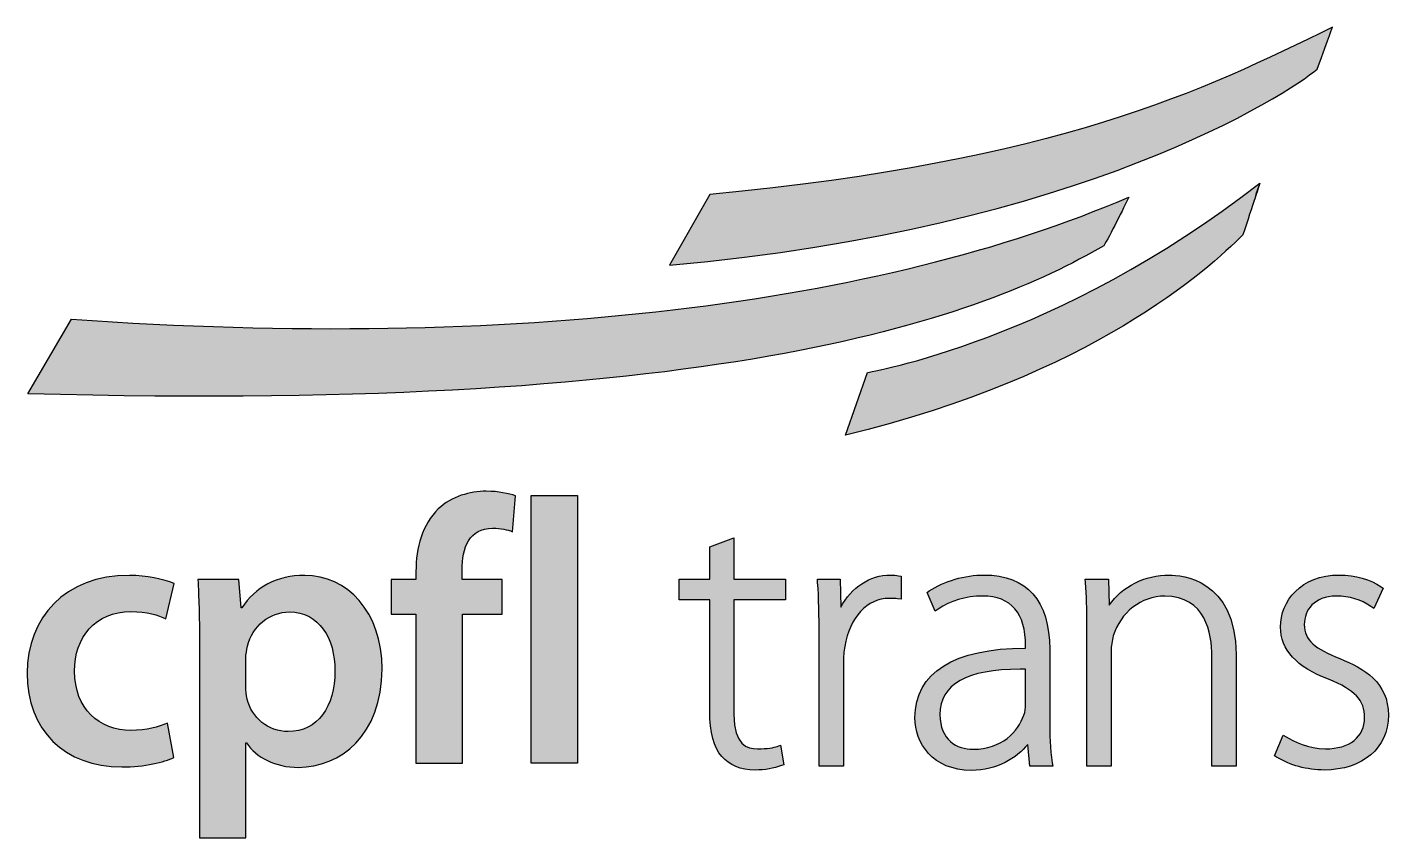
# Model space of a CAD drawing. Header units: millimetres. Extents: x 508 to 928, y 0 to 297.
# Drawn here: x 880.2 to 898.81, y 63.12 to 74.26 of the extents above; entities that cross this region are included whole.
import ezdxf

# ---------------------------------------------------------------- set-up
doc = ezdxf.new("R2010")
doc.units = ezdxf.units.MM
doc.header["$LTSCALE"] = 8
doc.layers.add('1', color=7, linetype='Continuous')

# ---------------------------------------------------------------- blocks, each defined once
blk = doc.blocks.new('block 2')
at = {"true_color": 0x7fc241}
h = blk.add_hatch(color=83, dxfattribs=at)
h.dxf.hatch_style = 2
edge = h.paths.add_edge_path()
edge.add_spline(control_points=[(10.525, 12.455), (15.608, 12.936), (17.724, 13.971), (19.611, 14.899), (19.611, 14.899), (19.567, 14.778), (19.385, 14.285), (18.966, 13.929), (15.97, 11.954), (9.935, 11.422), (9.935, 11.422), (10.525, 12.455), (10.525, 12.455)], knot_values=[0, 0, 0, 0, 1, 1, 1, 2, 2, 2, 3, 3, 3, 4, 4, 4, 4], degree=3, periodic=0)
at = {"true_color": 0xf68a1e}
h = blk.add_hatch(color=30, dxfattribs=at)
h.dxf.hatch_style = 2
edge = h.paths.add_edge_path()
edge.add_spline(control_points=[(18.55, 12.62), (15.601, 10.313), (12.822, 9.856), (12.822, 9.856), (12.822, 9.856), (12.504, 8.941), (12.504, 8.941), (16.104, 9.813), (17.79, 11.353), (18.303, 11.867), (18.443, 12.296), (18.55, 12.62), (18.55, 12.62), (18.55, 12.62), (18.404, 12.175), (18.55, 12.62)], knot_values=[0, 0, 0, 0, 1, 1, 1, 2, 2, 2, 3, 3, 3, 4, 4, 4, 5, 5, 5, 5], degree=3, periodic=0)
at = {"true_color": 0xed1c24}
h = blk.add_hatch(color=240, dxfattribs=at)
h.dxf.hatch_style = 2
edge = h.paths.add_edge_path()
edge.add_spline(control_points=[(1.207, 10.633), (1.207, 10.633), (0.573, 9.544), (0.573, 9.544), (10.856, 9.262), (14.495, 10.679), (16.271, 11.704), (16.359, 11.843), (16.564, 12.265), (16.639, 12.417), (13.029, 10.857), (7.639, 10.18), (1.207, 10.633)], knot_values=[0, 0, 0, 0, 1, 1, 1, 2, 2, 2, 3, 3, 3, 4, 4, 4, 4], degree=3, periodic=0)
at = {"true_color": 0x00ace1}
h = blk.add_hatch(color=142, dxfattribs=at)
h.dxf.hatch_style = 1
edge = h.paths.add_edge_path()
edge.add_spline(control_points=[(6.235, 4.15), (6.235, 4.15), (6.235, 6.326), (6.235, 6.326), (6.235, 6.326), (5.872, 6.326), (5.872, 6.326), (5.872, 6.326), (5.872, 6.832), (5.872, 6.832), (5.872, 6.832), (6.235, 6.832), (6.235, 6.832), (6.235, 6.832), (6.235, 6.948), (6.235, 6.948), (6.235, 7.295), (6.329, 7.642), (6.56, 7.862), (6.759, 8.049), (7.023, 8.121), (7.26, 8.121), (7.441, 8.121), (7.585, 8.088), (7.689, 8.055), (7.689, 8.055), (7.645, 7.531), (7.645, 7.531), (7.568, 7.559), (7.48, 7.581), (7.353, 7.581), (7.017, 7.581), (6.907, 7.3), (6.907, 6.97), (6.907, 6.97), (6.907, 6.832), (6.907, 6.832), (6.907, 6.832), (7.491, 6.832), (7.491, 6.832), (7.491, 6.832), (7.491, 6.326), (7.491, 6.326), (7.491, 6.326), (6.913, 6.326), (6.913, 6.326), (6.913, 6.326), (6.913, 4.15), (6.913, 4.15), (6.913, 4.15), (6.235, 4.15), (6.235, 4.15)], knot_values=[0, 0, 0, 0, 1, 1, 1, 2, 2, 2, 3, 3, 3, 4, 4, 4, 5, 5, 5, 6, 6, 6, 7, 7, 7, 8, 8, 8, 9, 9, 9, 10, 10, 10, 11, 11, 11, 12, 12, 12, 13, 13, 13, 14, 14, 14, 15, 15, 15, 16, 16, 16, 17, 17, 17, 17], degree=3, periodic=0)
h = blk.add_hatch(color=142, dxfattribs=at)
h.dxf.hatch_style = 1
h.paths.add_polyline_path([(7.914, 8.06), (8.591, 8.06), (8.591, 4.15), (7.914, 4.15)])
h = blk.add_hatch(color=142, dxfattribs=at)
h.dxf.hatch_style = 1
edge = h.paths.add_edge_path()
edge.add_spline(control_points=[(10.876, 7.441), (10.876, 7.441), (10.523, 7.309), (10.523, 7.309), (10.523, 7.309), (10.523, 6.838), (10.523, 6.838), (10.523, 6.838), (10.077, 6.838), (10.077, 6.838), (10.077, 6.838), (10.077, 6.535), (10.077, 6.535), (10.077, 6.535), (10.523, 6.535), (10.523, 6.535), (10.523, 6.535), (10.523, 4.91), (10.523, 4.91), (10.523, 4.599), (10.581, 4.383), (10.698, 4.249), (10.804, 4.12), (10.972, 4.051), (11.184, 4.051), (11.327, 4.051), (11.456, 4.073), (11.568, 4.115), (11.568, 4.115), (11.602, 4.127), (11.602, 4.127), (11.602, 4.127), (11.555, 4.412), (11.555, 4.412), (11.555, 4.412), (11.506, 4.396), (11.506, 4.396), (11.457, 4.379), (11.367, 4.36), (11.217, 4.36), (11.07, 4.36), (10.876, 4.412), (10.876, 4.861), (10.876, 4.861), (10.876, 6.535), (10.876, 6.535), (10.876, 6.535), (11.63, 6.535), (11.63, 6.535), (11.63, 6.535), (11.63, 6.838), (11.63, 6.838), (11.63, 6.838), (10.876, 6.838), (10.876, 6.838), (10.876, 6.838), (10.876, 7.441), (10.876, 7.441)], knot_values=[0, 0, 0, 0, 1, 1, 1, 2, 2, 2, 3, 3, 3, 4, 4, 4, 5, 5, 5, 6, 6, 6, 7, 7, 7, 8, 8, 8, 9, 9, 9, 10, 10, 10, 11, 11, 11, 12, 12, 12, 13, 13, 13, 14, 14, 14, 15, 15, 15, 16, 16, 16, 17, 17, 17, 18, 18, 18, 19, 19, 19, 19], degree=3, periodic=0)
h = blk.add_hatch(color=142, dxfattribs=at)
h.dxf.hatch_style = 1
edge = h.paths.add_edge_path()
edge.add_spline(control_points=[(2.703, 4.233), (2.56, 4.167), (2.279, 4.095), (1.943, 4.095), (1.106, 4.095), (0.561, 4.635), (0.561, 5.466), (0.561, 6.27), (1.111, 6.893), (2.053, 6.893), (2.301, 6.893), (2.554, 6.838), (2.708, 6.772), (2.708, 6.772), (2.587, 6.259), (2.587, 6.259), (2.477, 6.315), (2.317, 6.364), (2.075, 6.364), (1.557, 6.364), (1.249, 5.984), (1.254, 5.494), (1.254, 4.943), (1.612, 4.63), (2.075, 4.63), (2.306, 4.63), (2.477, 4.679), (2.609, 4.734), (2.609, 4.734), (2.703, 4.233), (2.703, 4.233)], knot_values=[0, 0, 0, 0, 1, 1, 1, 2, 2, 2, 3, 3, 3, 4, 4, 4, 5, 5, 5, 6, 6, 6, 7, 7, 7, 8, 8, 8, 9, 9, 9, 10, 10, 10, 10], degree=3, periodic=0)
h = blk.add_hatch(color=142, dxfattribs=at)
h.dxf.hatch_style = 1
edge = h.paths.add_edge_path(flags=16)
edge.add_spline(control_points=[(3.753, 5.274), (3.753, 5.208), (3.759, 5.147), (3.77, 5.086), (3.842, 4.811), (4.078, 4.613), (4.37, 4.613), (4.8, 4.613), (5.053, 4.971), (5.053, 5.499), (5.053, 5.973), (4.822, 6.359), (4.387, 6.359), (4.106, 6.359), (3.847, 6.155), (3.775, 5.857), (3.764, 5.802), (3.753, 5.742), (3.753, 5.687), (3.753, 5.687), (3.753, 5.274), (3.753, 5.274)], knot_values=[0, 0, 0, 0, 1, 1, 1, 2, 2, 2, 3, 3, 3, 4, 4, 4, 5, 5, 5, 6, 6, 6, 7, 7, 7, 7], degree=3, periodic=0)
edge = h.paths.add_edge_path()
edge.add_spline(control_points=[(3.076, 5.94), (3.076, 6.293), (3.065, 6.579), (3.054, 6.832), (3.054, 6.832), (3.649, 6.832), (3.649, 6.832), (3.649, 6.832), (3.682, 6.419), (3.682, 6.419), (3.682, 6.419), (3.693, 6.419), (3.693, 6.419), (3.891, 6.722), (4.205, 6.893), (4.612, 6.893), (5.229, 6.893), (5.741, 6.364), (5.741, 5.527), (5.741, 4.558), (5.13, 4.09), (4.519, 4.09), (4.183, 4.09), (3.902, 4.233), (3.764, 4.448), (3.764, 4.448), (3.753, 4.448), (3.753, 4.448), (3.753, 4.448), (3.753, 3.06), (3.753, 3.06), (3.753, 3.06), (3.076, 3.06), (3.076, 3.06), (3.076, 3.06), (3.076, 5.94), (3.076, 5.94)], knot_values=[0, 0, 0, 0, 1, 1, 1, 2, 2, 2, 3, 3, 3, 4, 4, 4, 5, 5, 5, 6, 6, 6, 7, 7, 7, 8, 8, 8, 9, 9, 9, 10, 10, 10, 11, 11, 11, 12, 12, 12, 12], degree=3, periodic=0)
h = blk.add_hatch(color=142, dxfattribs=at)
h.dxf.hatch_style = 1
edge = h.paths.add_edge_path()
edge.add_spline(control_points=[(13.16, 6.898), (12.86, 6.898), (12.588, 6.718), (12.435, 6.427), (12.435, 6.427), (12.427, 6.838), (12.427, 6.838), (12.427, 6.838), (12.094, 6.838), (12.094, 6.838), (12.094, 6.838), (12.097, 6.791), (12.097, 6.791), (12.112, 6.56), (12.119, 6.301), (12.119, 6.001), (12.119, 6.001), (12.119, 4.106), (12.119, 4.106), (12.119, 4.106), (12.472, 4.106), (12.472, 4.106), (12.472, 4.106), (12.472, 5.61), (12.472, 5.61), (12.472, 5.708), (12.479, 5.787), (12.493, 5.856), (12.565, 6.282), (12.82, 6.557), (13.143, 6.557), (13.193, 6.557), (13.228, 6.557), (13.264, 6.552), (13.264, 6.552), (13.314, 6.545), (13.314, 6.545), (13.314, 6.545), (13.314, 6.88), (13.314, 6.88), (13.314, 6.88), (13.277, 6.887), (13.277, 6.887), (13.243, 6.892), (13.202, 6.898), (13.16, 6.898)], knot_values=[0, 0, 0, 0, 1, 1, 1, 2, 2, 2, 3, 3, 3, 4, 4, 4, 5, 5, 5, 6, 6, 6, 7, 7, 7, 8, 8, 8, 9, 9, 9, 10, 10, 10, 11, 11, 11, 12, 12, 12, 13, 13, 13, 14, 14, 14, 15, 15, 15, 15], degree=3, periodic=0)
h = blk.add_hatch(color=142, dxfattribs=at)
h.dxf.hatch_style = 1
edge = h.paths.add_edge_path(flags=16)
edge.add_spline(control_points=[(14.365, 4.354), (14.131, 4.354), (13.881, 4.487), (13.881, 4.861), (13.881, 5.3), (14.275, 5.523), (15.053, 5.523), (15.079, 5.523), (15.105, 5.523), (15.131, 5.523), (15.131, 5.523), (15.131, 4.999), (15.131, 4.999), (15.131, 4.961), (15.126, 4.906), (15.105, 4.853), (15.023, 4.612), (14.786, 4.354), (14.365, 4.354)], knot_values=[0, 0, 0, 0, 1, 1, 1, 2, 2, 2, 3, 3, 3, 4, 4, 4, 5, 5, 5, 6, 6, 6, 6], degree=3, periodic=0)
edge = h.paths.add_edge_path()
edge.add_spline(control_points=[(15.483, 4.778), (15.483, 4.778), (15.483, 5.813), (15.483, 5.813), (15.483, 6.523), (15.152, 6.898), (14.525, 6.898), (14.245, 6.898), (13.945, 6.811), (13.724, 6.665), (13.724, 6.665), (13.693, 6.645), (13.693, 6.645), (13.693, 6.645), (13.812, 6.368), (13.812, 6.368), (13.812, 6.368), (13.857, 6.4), (13.857, 6.4), (14.028, 6.522), (14.256, 6.59), (14.507, 6.59), (14.921, 6.59), (15.131, 6.344), (15.131, 5.857), (15.131, 5.857), (15.131, 5.83), (15.131, 5.83), (15.131, 5.83), (15.128, 5.83), (15.128, 5.83), (14.089, 5.83), (13.517, 5.47), (13.517, 4.817), (13.517, 4.445), (13.774, 4.046), (14.338, 4.046), (14.717, 4.046), (15.002, 4.229), (15.163, 4.425), (15.163, 4.425), (15.195, 4.106), (15.195, 4.106), (15.195, 4.106), (15.529, 4.106), (15.529, 4.106), (15.529, 4.106), (15.521, 4.157), (15.521, 4.157), (15.488, 4.363), (15.483, 4.577), (15.483, 4.778)], knot_values=[0, 0, 0, 0, 1, 1, 1, 2, 2, 2, 3, 3, 3, 4, 4, 4, 5, 5, 5, 6, 6, 6, 7, 7, 7, 8, 8, 8, 9, 9, 9, 10, 10, 10, 11, 11, 11, 12, 12, 12, 13, 13, 13, 14, 14, 14, 15, 15, 15, 16, 16, 16, 17, 17, 17, 17], degree=3, periodic=0)
h = blk.add_hatch(color=142, dxfattribs=at)
h.dxf.hatch_style = 1
edge = h.paths.add_edge_path()
edge.add_spline(control_points=[(17.233, 6.898), (16.87, 6.898), (16.539, 6.729), (16.353, 6.457), (16.353, 6.457), (16.339, 6.838), (16.339, 6.838), (16.339, 6.838), (16.002, 6.838), (16.002, 6.838), (16.002, 6.838), (16.005, 6.79), (16.005, 6.79), (16.021, 6.59), (16.027, 6.413), (16.027, 6.16), (16.027, 6.16), (16.027, 4.106), (16.027, 4.106), (16.027, 4.106), (16.38, 4.106), (16.38, 4.106), (16.38, 4.106), (16.38, 5.791), (16.38, 5.791), (16.38, 5.857), (16.391, 5.939), (16.411, 6.01), (16.514, 6.351), (16.822, 6.59), (17.161, 6.59), (17.76, 6.59), (17.85, 6.041), (17.85, 5.714), (17.85, 5.714), (17.85, 4.106), (17.85, 4.106), (17.85, 4.106), (18.202, 4.106), (18.202, 4.106), (18.202, 4.106), (18.202, 5.736), (18.202, 5.736), (18.202, 6.842), (17.395, 6.898), (17.233, 6.898)], knot_values=[0, 0, 0, 0, 1, 1, 1, 2, 2, 2, 3, 3, 3, 4, 4, 4, 5, 5, 5, 6, 6, 6, 7, 7, 7, 8, 8, 8, 9, 9, 9, 10, 10, 10, 11, 11, 11, 12, 12, 12, 13, 13, 13, 14, 14, 14, 15, 15, 15, 15], degree=3, periodic=0)
h = blk.add_hatch(color=142, dxfattribs=at)
h.dxf.hatch_style = 1
edge = h.paths.add_edge_path()
edge.add_spline(control_points=[(19.716, 5.678), (19.358, 5.827), (19.198, 5.934), (19.198, 6.177), (19.198, 6.382), (19.342, 6.59), (19.666, 6.59), (19.857, 6.59), (20.026, 6.539), (20.169, 6.438), (20.169, 6.438), (20.212, 6.407), (20.212, 6.407), (20.212, 6.407), (20.349, 6.704), (20.349, 6.704), (20.349, 6.704), (20.319, 6.725), (20.319, 6.725), (20.164, 6.835), (19.942, 6.898), (19.71, 6.898), (19.146, 6.898), (18.851, 6.516), (18.851, 6.138), (18.851, 5.809), (19.086, 5.552), (19.55, 5.376), (19.94, 5.218), (20.079, 5.071), (20.079, 4.817), (20.079, 4.535), (19.859, 4.36), (19.506, 4.36), (19.256, 4.36), (19.04, 4.47), (18.934, 4.535), (18.934, 4.535), (18.891, 4.562), (18.891, 4.562), (18.891, 4.562), (18.762, 4.26), (18.762, 4.26), (18.762, 4.26), (18.794, 4.24), (18.794, 4.24), (18.986, 4.12), (19.239, 4.051), (19.489, 4.051), (20.049, 4.051), (20.426, 4.372), (20.426, 4.85), (20.426, 5.331), (20.067, 5.538), (19.716, 5.678)], knot_values=[0, 0, 0, 0, 1, 1, 1, 2, 2, 2, 3, 3, 3, 4, 4, 4, 5, 5, 5, 6, 6, 6, 7, 7, 7, 8, 8, 8, 9, 9, 9, 10, 10, 10, 11, 11, 11, 12, 12, 12, 13, 13, 13, 14, 14, 14, 15, 15, 15, 16, 16, 16, 17, 17, 17, 18, 18, 18, 18], degree=3, periodic=0)
at = {"color": 142, "true_color": 0x00ace1}
blk.add_lwpolyline([(7.914, 8.06), (8.591, 8.06), (8.591, 4.15), (7.914, 4.15), (7.914, 8.06)], dxfattribs=at)
at = {"color": 83, "true_color": 0x7fc241}
blk.add_open_spline([(10.525, 12.455), (15.608, 12.936), (17.724, 13.971), (19.611, 14.899), (19.611, 14.899), (19.567, 14.778), (19.385, 14.285), (18.966, 13.929), (15.97, 11.954), (9.935, 11.422), (9.935, 11.422), (10.525, 12.455), (10.525, 12.455)], degree=3, knots=[0, 0, 0, 0, 1, 1, 1, 2, 2, 2, 3, 3, 3, 4, 4, 4, 4], dxfattribs=at)
at = {"color": 30, "true_color": 0xf68a1e}
blk.add_open_spline([(18.55, 12.62), (15.601, 10.313), (12.822, 9.856), (12.822, 9.856), (12.822, 9.856), (12.504, 8.941), (12.504, 8.941), (16.104, 9.813), (17.79, 11.353), (18.303, 11.867), (18.443, 12.296), (18.55, 12.62), (18.55, 12.62), (18.55, 12.62), (18.404, 12.175), (18.55, 12.62)], degree=3, knots=[0, 0, 0, 0, 1, 1, 1, 2, 2, 2, 3, 3, 3, 4, 4, 4, 5, 5, 5, 5], dxfattribs=at)
at = {"color": 240, "true_color": 0xed1c24}
blk.add_open_spline([(1.207, 10.633), (1.207, 10.633), (0.573, 9.544), (0.573, 9.544), (10.856, 9.262), (14.495, 10.679), (16.271, 11.704), (16.359, 11.843), (16.564, 12.265), (16.639, 12.417), (13.029, 10.857), (7.639, 10.18), (1.207, 10.633)], degree=3, knots=[0, 0, 0, 0, 1, 1, 1, 2, 2, 2, 3, 3, 3, 4, 4, 4, 4], dxfattribs=at)
at = {"color": 142, "true_color": 0x00ace1}
for points, knots in [([(6.235, 4.15), (6.235, 4.15), (6.235, 6.326), (6.235, 6.326), (6.235, 6.326), (5.872, 6.326), (5.872, 6.326), (5.872, 6.326), (5.872, 6.832), (5.872, 6.832), (5.872, 6.832), (6.235, 6.832), (6.235, 6.832), (6.235, 6.832), (6.235, 6.948), (6.235, 6.948), (6.235, 7.295), (6.329, 7.642), (6.56, 7.862), (6.759, 8.049), (7.023, 8.121), (7.26, 8.121), (7.441, 8.121), (7.585, 8.088), (7.689, 8.055), (7.689, 8.055), (7.645, 7.531), (7.645, 7.531), (7.568, 7.559), (7.48, 7.581), (7.353, 7.581), (7.017, 7.581), (6.907, 7.3), (6.907, 6.97), (6.907, 6.97), (6.907, 6.832), (6.907, 6.832), (6.907, 6.832), (7.491, 6.832), (7.491, 6.832), (7.491, 6.832), (7.491, 6.326), (7.491, 6.326), (7.491, 6.326), (6.913, 6.326), (6.913, 6.326), (6.913, 6.326), (6.913, 4.15), (6.913, 4.15), (6.913, 4.15), (6.235, 4.15), (6.235, 4.15)], [0, 0, 0, 0, 1, 1, 1, 2, 2, 2, 3, 3, 3, 4, 4, 4, 5, 5, 5, 6, 6, 6, 7, 7, 7, 8, 8, 8, 9, 9, 9, 10, 10, 10, 11, 11, 11, 12, 12, 12, 13, 13, 13, 14, 14, 14, 15, 15, 15, 16, 16, 16, 17, 17, 17, 17]), ([(10.876, 7.441), (10.876, 7.441), (10.523, 7.309), (10.523, 7.309), (10.523, 7.309), (10.523, 6.838), (10.523, 6.838), (10.523, 6.838), (10.077, 6.838), (10.077, 6.838), (10.077, 6.838), (10.077, 6.535), (10.077, 6.535), (10.077, 6.535), (10.523, 6.535), (10.523, 6.535), (10.523, 6.535), (10.523, 4.91), (10.523, 4.91), (10.523, 4.599), (10.581, 4.383), (10.698, 4.249), (10.804, 4.12), (10.972, 4.051), (11.184, 4.051), (11.327, 4.051), (11.456, 4.073), (11.568, 4.115), (11.568, 4.115), (11.602, 4.127), (11.602, 4.127), (11.602, 4.127), (11.555, 4.412), (11.555, 4.412), (11.555, 4.412), (11.506, 4.396), (11.506, 4.396), (11.457, 4.379), (11.367, 4.36), (11.217, 4.36), (11.07, 4.36), (10.876, 4.412), (10.876, 4.861), (10.876, 4.861), (10.876, 6.535), (10.876, 6.535), (10.876, 6.535), (11.63, 6.535), (11.63, 6.535), (11.63, 6.535), (11.63, 6.838), (11.63, 6.838), (11.63, 6.838), (10.876, 6.838), (10.876, 6.838), (10.876, 6.838), (10.876, 7.441), (10.876, 7.441)], [0, 0, 0, 0, 1, 1, 1, 2, 2, 2, 3, 3, 3, 4, 4, 4, 5, 5, 5, 6, 6, 6, 7, 7, 7, 8, 8, 8, 9, 9, 9, 10, 10, 10, 11, 11, 11, 12, 12, 12, 13, 13, 13, 14, 14, 14, 15, 15, 15, 16, 16, 16, 17, 17, 17, 18, 18, 18, 19, 19, 19, 19]), ([(2.703, 4.233), (2.56, 4.167), (2.279, 4.095), (1.943, 4.095), (1.106, 4.095), (0.561, 4.635), (0.561, 5.466), (0.561, 6.27), (1.111, 6.893), (2.053, 6.893), (2.301, 6.893), (2.554, 6.838), (2.708, 6.772), (2.708, 6.772), (2.587, 6.259), (2.587, 6.259), (2.477, 6.315), (2.317, 6.364), (2.075, 6.364), (1.557, 6.364), (1.249, 5.984), (1.254, 5.494), (1.254, 4.943), (1.612, 4.63), (2.075, 4.63), (2.306, 4.63), (2.477, 4.679), (2.609, 4.734), (2.609, 4.734), (2.703, 4.233), (2.703, 4.233)], [0, 0, 0, 0, 1, 1, 1, 2, 2, 2, 3, 3, 3, 4, 4, 4, 5, 5, 5, 6, 6, 6, 7, 7, 7, 8, 8, 8, 9, 9, 9, 10, 10, 10, 10]), ([(3.076, 5.94), (3.076, 6.293), (3.065, 6.579), (3.054, 6.832), (3.054, 6.832), (3.649, 6.832), (3.649, 6.832), (3.649, 6.832), (3.682, 6.419), (3.682, 6.419), (3.682, 6.419), (3.693, 6.419), (3.693, 6.419), (3.891, 6.722), (4.205, 6.893), (4.612, 6.893), (5.229, 6.893), (5.741, 6.364), (5.741, 5.527), (5.741, 4.558), (5.13, 4.09), (4.519, 4.09), (4.183, 4.09), (3.902, 4.233), (3.764, 4.448), (3.764, 4.448), (3.753, 4.448), (3.753, 4.448), (3.753, 4.448), (3.753, 3.06), (3.753, 3.06), (3.753, 3.06), (3.076, 3.06), (3.076, 3.06), (3.076, 3.06), (3.076, 5.94), (3.076, 5.94)], [0, 0, 0, 0, 1, 1, 1, 2, 2, 2, 3, 3, 3, 4, 4, 4, 5, 5, 5, 6, 6, 6, 7, 7, 7, 8, 8, 8, 9, 9, 9, 10, 10, 10, 11, 11, 11, 12, 12, 12, 12]), ([(13.16, 6.898), (12.86, 6.898), (12.588, 6.718), (12.435, 6.427), (12.435, 6.427), (12.427, 6.838), (12.427, 6.838), (12.427, 6.838), (12.094, 6.838), (12.094, 6.838), (12.094, 6.838), (12.097, 6.791), (12.097, 6.791), (12.112, 6.56), (12.119, 6.301), (12.119, 6.001), (12.119, 6.001), (12.119, 4.106), (12.119, 4.106), (12.119, 4.106), (12.472, 4.106), (12.472, 4.106), (12.472, 4.106), (12.472, 5.61), (12.472, 5.61), (12.472, 5.708), (12.479, 5.787), (12.493, 5.856), (12.565, 6.282), (12.82, 6.557), (13.143, 6.557), (13.193, 6.557), (13.228, 6.557), (13.264, 6.552), (13.264, 6.552), (13.314, 6.545), (13.314, 6.545), (13.314, 6.545), (13.314, 6.88), (13.314, 6.88), (13.314, 6.88), (13.277, 6.887), (13.277, 6.887), (13.243, 6.892), (13.202, 6.898), (13.16, 6.898)], [0, 0, 0, 0, 1, 1, 1, 2, 2, 2, 3, 3, 3, 4, 4, 4, 5, 5, 5, 6, 6, 6, 7, 7, 7, 8, 8, 8, 9, 9, 9, 10, 10, 10, 11, 11, 11, 12, 12, 12, 13, 13, 13, 14, 14, 14, 15, 15, 15, 15]), ([(15.483, 4.778), (15.483, 4.778), (15.483, 5.813), (15.483, 5.813), (15.483, 6.523), (15.152, 6.898), (14.525, 6.898), (14.245, 6.898), (13.945, 6.811), (13.724, 6.665), (13.724, 6.665), (13.693, 6.645), (13.693, 6.645), (13.693, 6.645), (13.812, 6.368), (13.812, 6.368), (13.812, 6.368), (13.857, 6.4), (13.857, 6.4), (14.028, 6.522), (14.256, 6.59), (14.507, 6.59), (14.921, 6.59), (15.131, 6.344), (15.131, 5.857), (15.131, 5.857), (15.131, 5.83), (15.131, 5.83), (15.131, 5.83), (15.128, 5.83), (15.128, 5.83), (14.089, 5.83), (13.517, 5.47), (13.517, 4.817), (13.517, 4.445), (13.774, 4.046), (14.338, 4.046), (14.717, 4.046), (15.002, 4.229), (15.163, 4.425), (15.163, 4.425), (15.195, 4.106), (15.195, 4.106), (15.195, 4.106), (15.529, 4.106), (15.529, 4.106), (15.529, 4.106), (15.521, 4.157), (15.521, 4.157), (15.488, 4.363), (15.483, 4.577), (15.483, 4.778)], [0, 0, 0, 0, 1, 1, 1, 2, 2, 2, 3, 3, 3, 4, 4, 4, 5, 5, 5, 6, 6, 6, 7, 7, 7, 8, 8, 8, 9, 9, 9, 10, 10, 10, 11, 11, 11, 12, 12, 12, 13, 13, 13, 14, 14, 14, 15, 15, 15, 16, 16, 16, 17, 17, 17, 17]), ([(17.233, 6.898), (16.87, 6.898), (16.539, 6.729), (16.353, 6.457), (16.353, 6.457), (16.339, 6.838), (16.339, 6.838), (16.339, 6.838), (16.002, 6.838), (16.002, 6.838), (16.002, 6.838), (16.005, 6.79), (16.005, 6.79), (16.021, 6.59), (16.027, 6.413), (16.027, 6.16), (16.027, 6.16), (16.027, 4.106), (16.027, 4.106), (16.027, 4.106), (16.38, 4.106), (16.38, 4.106), (16.38, 4.106), (16.38, 5.791), (16.38, 5.791), (16.38, 5.857), (16.391, 5.939), (16.411, 6.01), (16.514, 6.351), (16.822, 6.59), (17.161, 6.59), (17.76, 6.59), (17.85, 6.041), (17.85, 5.714), (17.85, 5.714), (17.85, 4.106), (17.85, 4.106), (17.85, 4.106), (18.202, 4.106), (18.202, 4.106), (18.202, 4.106), (18.202, 5.736), (18.202, 5.736), (18.202, 6.842), (17.395, 6.898), (17.233, 6.898)], [0, 0, 0, 0, 1, 1, 1, 2, 2, 2, 3, 3, 3, 4, 4, 4, 5, 5, 5, 6, 6, 6, 7, 7, 7, 8, 8, 8, 9, 9, 9, 10, 10, 10, 11, 11, 11, 12, 12, 12, 13, 13, 13, 14, 14, 14, 15, 15, 15, 15]), ([(19.716, 5.678), (19.358, 5.827), (19.198, 5.934), (19.198, 6.177), (19.198, 6.382), (19.342, 6.59), (19.666, 6.59), (19.857, 6.59), (20.026, 6.539), (20.169, 6.438), (20.169, 6.438), (20.212, 6.407), (20.212, 6.407), (20.212, 6.407), (20.349, 6.704), (20.349, 6.704), (20.349, 6.704), (20.319, 6.725), (20.319, 6.725), (20.164, 6.835), (19.942, 6.898), (19.71, 6.898), (19.146, 6.898), (18.851, 6.516), (18.851, 6.138), (18.851, 5.809), (19.086, 5.552), (19.55, 5.376), (19.94, 5.218), (20.079, 5.071), (20.079, 4.817), (20.079, 4.535), (19.859, 4.36), (19.506, 4.36), (19.256, 4.36), (19.04, 4.47), (18.934, 4.535), (18.934, 4.535), (18.891, 4.562), (18.891, 4.562), (18.891, 4.562), (18.762, 4.26), (18.762, 4.26), (18.762, 4.26), (18.794, 4.24), (18.794, 4.24), (18.986, 4.12), (19.239, 4.051), (19.489, 4.051), (20.049, 4.051), (20.426, 4.372), (20.426, 4.85), (20.426, 5.331), (20.067, 5.538), (19.716, 5.678)], [0, 0, 0, 0, 1, 1, 1, 2, 2, 2, 3, 3, 3, 4, 4, 4, 5, 5, 5, 6, 6, 6, 7, 7, 7, 8, 8, 8, 9, 9, 9, 10, 10, 10, 11, 11, 11, 12, 12, 12, 13, 13, 13, 14, 14, 14, 15, 15, 15, 16, 16, 16, 17, 17, 17, 18, 18, 18, 18]), ([(3.753, 5.274), (3.753, 5.208), (3.759, 5.147), (3.77, 5.086), (3.842, 4.811), (4.078, 4.613), (4.37, 4.613), (4.8, 4.613), (5.053, 4.971), (5.053, 5.499), (5.053, 5.973), (4.822, 6.359), (4.387, 6.359), (4.106, 6.359), (3.847, 6.155), (3.775, 5.857), (3.764, 5.802), (3.753, 5.742), (3.753, 5.687), (3.753, 5.687), (3.753, 5.274), (3.753, 5.274)], [0, 0, 0, 0, 1, 1, 1, 2, 2, 2, 3, 3, 3, 4, 4, 4, 5, 5, 5, 6, 6, 6, 7, 7, 7, 7]), ([(14.365, 4.354), (14.131, 4.354), (13.881, 4.487), (13.881, 4.861), (13.881, 5.3), (14.275, 5.523), (15.053, 5.523), (15.079, 5.523), (15.105, 5.523), (15.131, 5.523), (15.131, 5.523), (15.131, 4.999), (15.131, 4.999), (15.131, 4.961), (15.126, 4.906), (15.105, 4.853), (15.023, 4.612), (14.786, 4.354), (14.365, 4.354)], [0, 0, 0, 0, 1, 1, 1, 2, 2, 2, 3, 3, 3, 4, 4, 4, 5, 5, 5, 6, 6, 6, 6])]:
    blk.add_open_spline(points, degree=3, knots=knots, dxfattribs=at)

msp = doc.modelspace()

# ---------------------------------------------------------------- block references
at = {"layer": '1', "xscale": 0.940442516580241, "yscale": 0.940442516580241, "zscale": 0.940442516580241}
msp.add_blockref('block 2', (879.677, 60.245), dxfattribs=at)

doc.saveas('drawing.dxf')
